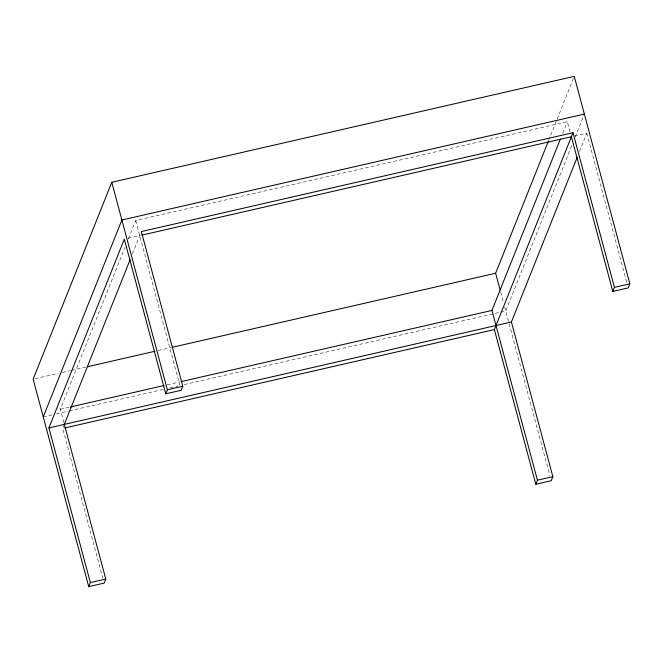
<?xml version="1.0" encoding="UTF-8"?>
<svg xmlns="http://www.w3.org/2000/svg" width="663" height="663" viewBox="0 0 663 663"><rect width="100%" height="100%" fill="white"/><g stroke="black" fill="none" stroke-linecap="round" stroke-linejoin="round"><path stroke-width="0.5" stroke-dasharray="3.31 2.49" d="M63.83 422.497L60.292 409.295L124.959 247.365M128.407 238.738L135.675 220.53L567.329 121.677L570.105 132.045M64.336 424.386L62.72 428.439L102.823 578.119M132.451 253.83L140.365 233.998M548.558 140.705L573.487 78.284M562.738 133.172L567.329 121.677M571.705 145.777L505.745 310.964L500.706 312.116M575.161 137.133L584.368 114.086M579.52 151.437L586.788 133.23L575.227 135.882M128.158 238.266L139.719 235.622M35.164 378.697L58.336 373.393M62.372 372.465L70.427 370.625M71.438 370.393L86.555 366.929M158.092 350.545L171.187 347.545M60.292 409.295L69.375 407.215M167.2 384.813L180.311 381.805M43.261 416.886L52.327 414.806M56.355 413.886L68.446 411.118M69.458 410.886L163.164 389.421M170.217 387.805L178.272 385.965M184.322 384.573L499.695 312.348M586.788 133.23L627.157 283.905M500.689 292.101L503.35 302.03M504.676 306.994L549.892 475.727M135.675 220.53L179.822 385.302"/><path stroke-width="0.99" d="M141.733 235.158L571.373 136.76L612.811 291.43L628.226 287.899L629.85 283.839L574.257 76.361L111.774 182.284L33.15 379.161L88.743 586.639L104.157 583.109L105.782 579.048L64.336 424.386L130.147 259.573M43.261 416.886L121.876 220L584.368 114.086M88.743 586.639L90.367 582.578L48.921 427.917L124.304 239.152L165.742 393.822L181.156 390.292L182.781 386.231L141.335 231.561L572.989 132.708L614.435 287.369L612.811 291.43M165.742 393.822L167.366 389.761L111.774 182.284M500.159 290.121L495.634 273.239L548.177 141.667M577.224 157.189L511.405 321.994L552.851 476.664L551.226 480.716L535.812 484.247L537.436 480.194L491.946 310.433L560.442 138.923M535.812 484.247L494.374 329.586L572.989 132.708M87.557 366.697L155.067 351.241M172.198 347.313L495.634 273.239M70.377 406.983L164.175 385.501M181.322 381.573L491.946 310.433M167.366 389.761L182.781 386.231M614.435 287.369L629.85 283.839M48.921 427.917L511.405 321.994M64.734 427.983L494.374 329.586M90.367 582.578L105.782 579.048M537.436 480.194L552.851 476.664"/></g></svg>
